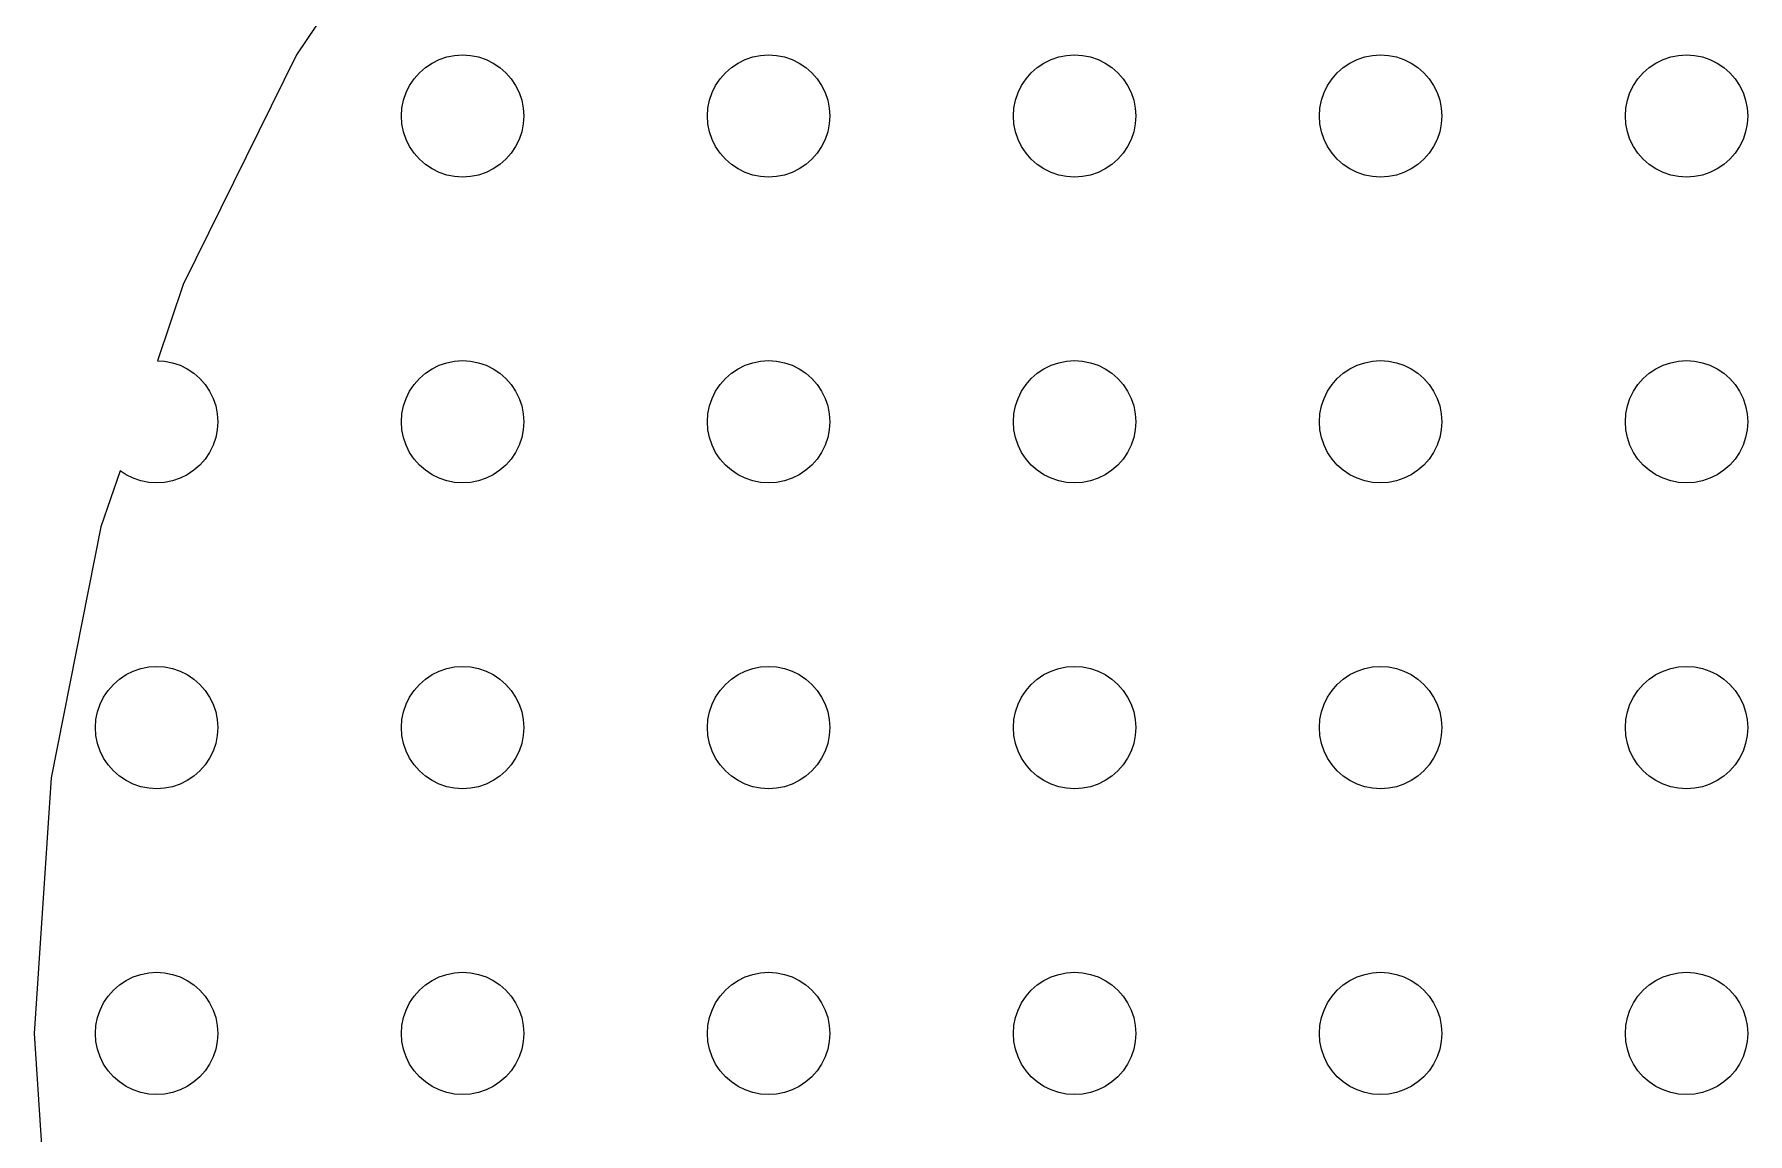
# Model space of a CAD drawing. Header units: metres. Extents: x -96 to 96, y -96 to 96.
# Drawn here: x -96 to -12, y -4.9 to 49 of the extents above; entities that cross this region are included whole.
import ezdxf

# ---------------------------------------------------------------- set-up
doc = ezdxf.new("R2010")
doc.units = ezdxf.units.M

msp = doc.modelspace()

# ---------------------------------------------------------------- linework, layer by layer
for p, q in [((-76.1619, 58.4411), (-83.1384, 48)), ((-83.1384, 48), (-88.6924, 36.7376)), ((-76.148, 47.7716), (-75.7765, 47.8978)), ((-75.7765, 47.8978), (-75.3916, 47.9743)), ((-75.3916, 47.9743), (-75, 48)), ((-75, 48), (-74.6084, 47.9743)), ((-74.6084, 47.9743), (-74.2235, 47.8978)), ((-74.2235, 47.8978), (-73.8519, 47.7716)), ((-61.148, 47.7716), (-60.7765, 47.8978)), ((-60.7765, 47.8978), (-60.3916, 47.9743)), ((-60.3916, 47.9743), (-60, 48)), ((-60, 48), (-59.6084, 47.9743)), ((-59.6084, 47.9743), (-59.2235, 47.8978)), ((-59.2235, 47.8978), (-58.8519, 47.7716)), ((-46.148, 47.7716), (-45.7765, 47.8978)), ((-45.7765, 47.8978), (-45.3916, 47.9743)), ((-45.3916, 47.9743), (-45, 48)), ((-45, 48), (-44.6084, 47.9743)), ((-44.6084, 47.9743), (-44.2235, 47.8978)), ((-44.2235, 47.8978), (-43.8519, 47.7716)), ((-31.148, 47.7716), (-30.7764, 47.8978)), ((-30.7764, 47.8978), (-30.3916, 47.9743)), ((-30.3916, 47.9743), (-30, 48)), ((-30, 48), (-29.6084, 47.9743)), ((-29.6084, 47.9743), (-29.2235, 47.8978)), ((-29.2235, 47.8978), (-28.8519, 47.7716)), ((-16.148, 47.7716), (-15.7764, 47.8978)), ((-15.7764, 47.8978), (-15.3916, 47.9743)), ((-15.3916, 47.9743), (-15, 48)), ((-15, 48), (-14.6084, 47.9743)), ((-14.6084, 47.9743), (-14.2235, 47.8978)), ((-14.2235, 47.8978), (-13.8519, 47.7716)), ((-77.3801, 46.8263), (-77.1213, 47.1213)), ((-77.1213, 47.1213), (-76.8263, 47.3801)), ((-76.8263, 47.3801), (-76.5, 47.5981)), ((-76.5, 47.5981), (-76.148, 47.7716)), ((-73.8519, 47.7716), (-73.5, 47.5981)), ((-73.5, 47.5981), (-73.1737, 47.3801)), ((-73.1737, 47.3801), (-72.8787, 47.1213)), ((-72.8787, 47.1213), (-72.6199, 46.8263)), ((-62.3801, 46.8263), (-62.1213, 47.1213)), ((-62.1213, 47.1213), (-61.8263, 47.3801)), ((-61.8263, 47.3801), (-61.5, 47.5981)), ((-61.5, 47.5981), (-61.148, 47.7716)), ((-58.8519, 47.7716), (-58.5, 47.5981)), ((-58.5, 47.5981), (-58.1737, 47.3801)), ((-58.1737, 47.3801), (-57.8787, 47.1213)), ((-57.8787, 47.1213), (-57.6199, 46.8263)), ((-47.3801, 46.8263), (-47.1213, 47.1213)), ((-47.1213, 47.1213), (-46.8263, 47.3801)), ((-46.8263, 47.3801), (-46.5, 47.5981)), ((-46.5, 47.5981), (-46.148, 47.7716)), ((-43.8519, 47.7716), (-43.5, 47.5981)), ((-43.5, 47.5981), (-43.1737, 47.3801)), ((-43.1737, 47.3801), (-42.8787, 47.1213)), ((-42.8787, 47.1213), (-42.6199, 46.8263)), ((-32.3801, 46.8263), (-32.1213, 47.1213)), ((-32.1213, 47.1213), (-31.8263, 47.3801)), ((-31.8263, 47.3801), (-31.5, 47.5981)), ((-31.5, 47.5981), (-31.148, 47.7716)), ((-28.8519, 47.7716), (-28.5, 47.5981)), ((-28.5, 47.5981), (-28.1737, 47.3801)), ((-28.1737, 47.3801), (-27.8787, 47.1213)), ((-27.8787, 47.1213), (-27.6199, 46.8263)), ((-17.3801, 46.8263), (-17.1213, 47.1213)), ((-17.1213, 47.1213), (-16.8263, 47.3801)), ((-16.8263, 47.3801), (-16.5, 47.5981)), ((-16.5, 47.5981), (-16.148, 47.7716)), ((-13.8519, 47.7716), (-13.5, 47.5981)), ((-13.5, 47.5981), (-13.1737, 47.3801)), ((-13.1737, 47.3801), (-12.8787, 47.1213)), ((-12.8787, 47.1213), (-12.6199, 46.8263)), ((-77.7716, 46.148), (-77.5981, 46.5)), ((-77.5981, 46.5), (-77.3801, 46.8263)), ((-72.6199, 46.8263), (-72.4019, 46.5)), ((-72.4019, 46.5), (-72.2284, 46.148)), ((-62.7716, 46.148), (-62.5981, 46.5)), ((-62.5981, 46.5), (-62.3801, 46.8263)), ((-57.6199, 46.8263), (-57.4019, 46.5)), ((-57.4019, 46.5), (-57.2284, 46.148)), ((-47.7716, 46.148), (-47.5981, 46.5)), ((-47.5981, 46.5), (-47.3801, 46.8263)), ((-42.6199, 46.8263), (-42.4019, 46.5)), ((-42.4019, 46.5), (-42.2284, 46.148)), ((-32.7716, 46.148), (-32.5981, 46.5)), ((-32.5981, 46.5), (-32.3801, 46.8263)), ((-27.6199, 46.8263), (-27.4019, 46.5)), ((-27.4019, 46.5), (-27.2283, 46.148)), ((-17.7716, 46.148), (-17.5981, 46.5)), ((-17.5981, 46.5), (-17.3801, 46.8263)), ((-12.6199, 46.8263), (-12.4019, 46.5)), ((-12.4019, 46.5), (-12.2283, 46.148)), ((-78, 45), (-77.9743, 45.3916)), ((-77.9743, 45.3916), (-77.8978, 45.7765)), ((-77.8978, 45.7765), (-77.7716, 46.148)), ((-72.2284, 46.148), (-72.1022, 45.7765)), ((-72.1022, 45.7765), (-72.0257, 45.3916)), ((-72.0257, 45.3916), (-72, 45)), ((-63, 45), (-62.9743, 45.3916)), ((-62.9743, 45.3916), (-62.8978, 45.7765)), ((-62.8978, 45.7765), (-62.7716, 46.148)), ((-57.2284, 46.148), (-57.1022, 45.7765)), ((-57.1022, 45.7765), (-57.0257, 45.3916)), ((-57.0257, 45.3916), (-57, 45)), ((-48, 45), (-47.9743, 45.3916)), ((-47.9743, 45.3916), (-47.8978, 45.7765)), ((-47.8978, 45.7765), (-47.7716, 46.148)), ((-42.2284, 46.148), (-42.1022, 45.7765)), ((-42.1022, 45.7765), (-42.0257, 45.3916)), ((-42.0257, 45.3916), (-42, 45)), ((-33, 45), (-32.9743, 45.3916)), ((-32.9743, 45.3916), (-32.8978, 45.7765)), ((-32.8978, 45.7765), (-32.7716, 46.148)), ((-27.2283, 46.148), (-27.1022, 45.7765)), ((-27.1022, 45.7765), (-27.0257, 45.3916)), ((-27.0257, 45.3916), (-27, 45)), ((-18, 45), (-17.9743, 45.3916)), ((-17.9743, 45.3916), (-17.8978, 45.7765)), ((-17.8978, 45.7765), (-17.7716, 46.148)), ((-12.2283, 46.148), (-12.1022, 45.7765)), ((-12.1022, 45.7765), (-12.0257, 45.3916)), ((-12.0257, 45.3916), (-12, 45)), ((-77.9743, 44.6084), (-78, 45)), ((-77.8978, 44.2235), (-77.9743, 44.6084)), ((-72.0257, 44.6084), (-72.1022, 44.2235)), ((-72, 45), (-72.0257, 44.6084)), ((-62.9743, 44.6084), (-63, 45)), ((-62.8978, 44.2235), (-62.9743, 44.6084)), ((-57.0257, 44.6084), (-57.1022, 44.2235)), ((-57, 45), (-57.0257, 44.6084)), ((-47.9743, 44.6084), (-48, 45)), ((-47.8978, 44.2235), (-47.9743, 44.6084)), ((-42.0257, 44.6084), (-42.1022, 44.2235)), ((-42, 45), (-42.0257, 44.6084)), ((-32.9743, 44.6084), (-33, 45)), ((-32.8978, 44.2235), (-32.9743, 44.6084)), ((-27.0257, 44.6084), (-27.1022, 44.2235)), ((-27, 45), (-27.0257, 44.6084)), ((-17.9743, 44.6084), (-18, 45)), ((-17.8978, 44.2235), (-17.9743, 44.6084)), ((-12.0257, 44.6084), (-12.1022, 44.2235)), ((-12, 45), (-12.0257, 44.6084)), ((-77.7716, 43.8519), (-77.8978, 44.2235)), ((-77.5981, 43.5), (-77.7716, 43.8519)), ((-72.2284, 43.8519), (-72.4019, 43.5)), ((-72.1022, 44.2235), (-72.2284, 43.8519)), ((-62.7716, 43.8519), (-62.8978, 44.2235)), ((-62.5981, 43.5), (-62.7716, 43.8519)), ((-57.2284, 43.8519), (-57.4019, 43.5)), ((-57.1022, 44.2235), (-57.2284, 43.8519)), ((-47.7716, 43.8519), (-47.8978, 44.2235)), ((-47.5981, 43.5), (-47.7716, 43.8519)), ((-42.2284, 43.8519), (-42.4019, 43.5)), ((-42.1022, 44.2235), (-42.2284, 43.8519)), ((-32.7716, 43.8519), (-32.8978, 44.2235)), ((-32.5981, 43.5), (-32.7716, 43.8519)), ((-27.2283, 43.8519), (-27.4019, 43.5)), ((-27.1022, 44.2235), (-27.2283, 43.8519)), ((-17.7716, 43.8519), (-17.8978, 44.2235)), ((-17.5981, 43.5), (-17.7716, 43.8519)), ((-12.2283, 43.8519), (-12.4019, 43.5)), ((-12.1022, 44.2235), (-12.2283, 43.8519)), ((-77.3801, 43.1737), (-77.5981, 43.5)), ((-77.1213, 42.8787), (-77.3801, 43.1737)), ((-76.8263, 42.6199), (-77.1213, 42.8787)), ((-72.8787, 42.8787), (-73.1737, 42.6199)), ((-72.6199, 43.1737), (-72.8787, 42.8787)), ((-72.4019, 43.5), (-72.6199, 43.1737)), ((-62.3801, 43.1737), (-62.5981, 43.5)), ((-62.1213, 42.8787), (-62.3801, 43.1737)), ((-61.8263, 42.6199), (-62.1213, 42.8787)), ((-57.8787, 42.8787), (-58.1737, 42.6199)), ((-57.6199, 43.1737), (-57.8787, 42.8787)), ((-57.4019, 43.5), (-57.6199, 43.1737)), ((-47.3801, 43.1737), (-47.5981, 43.5)), ((-47.1213, 42.8787), (-47.3801, 43.1737)), ((-46.8263, 42.6199), (-47.1213, 42.8787)), ((-42.8787, 42.8787), (-43.1737, 42.6199)), ((-42.6199, 43.1737), (-42.8787, 42.8787)), ((-42.4019, 43.5), (-42.6199, 43.1737)), ((-32.3801, 43.1737), (-32.5981, 43.5)), ((-32.1213, 42.8787), (-32.3801, 43.1737)), ((-31.8263, 42.6199), (-32.1213, 42.8787)), ((-27.8787, 42.8787), (-28.1737, 42.6199)), ((-27.6199, 43.1737), (-27.8787, 42.8787)), ((-27.4019, 43.5), (-27.6199, 43.1737)), ((-17.3801, 43.1737), (-17.5981, 43.5)), ((-17.1213, 42.8787), (-17.3801, 43.1737)), ((-16.8263, 42.6199), (-17.1213, 42.8787)), ((-12.8787, 42.8787), (-13.1737, 42.6199)), ((-12.6199, 43.1737), (-12.8787, 42.8787)), ((-12.4019, 43.5), (-12.6199, 43.1737)), ((-76.5, 42.4019), (-76.8263, 42.6199)), ((-76.148, 42.2284), (-76.5, 42.4019)), ((-75.7765, 42.1022), (-76.148, 42.2284)), ((-75.3916, 42.0257), (-75.7765, 42.1022)), ((-75, 42), (-75.3916, 42.0257)), ((-74.6084, 42.0257), (-75, 42)), ((-74.2235, 42.1022), (-74.6084, 42.0257)), ((-73.8519, 42.2284), (-74.2235, 42.1022)), ((-73.5, 42.4019), (-73.8519, 42.2284)), ((-73.1737, 42.6199), (-73.5, 42.4019)), ((-61.5, 42.4019), (-61.8263, 42.6199)), ((-61.148, 42.2284), (-61.5, 42.4019)), ((-60.7765, 42.1022), (-61.148, 42.2284)), ((-60.3916, 42.0257), (-60.7765, 42.1022)), ((-60, 42), (-60.3916, 42.0257)), ((-59.6084, 42.0257), (-60, 42)), ((-59.2235, 42.1022), (-59.6084, 42.0257)), ((-58.8519, 42.2284), (-59.2235, 42.1022)), ((-58.5, 42.4019), (-58.8519, 42.2284)), ((-58.1737, 42.6199), (-58.5, 42.4019)), ((-46.5, 42.4019), (-46.8263, 42.6199)), ((-46.148, 42.2284), (-46.5, 42.4019)), ((-45.7765, 42.1022), (-46.148, 42.2284)), ((-45.3916, 42.0257), (-45.7765, 42.1022)), ((-45, 42), (-45.3916, 42.0257)), ((-44.6084, 42.0257), (-45, 42)), ((-44.2235, 42.1022), (-44.6084, 42.0257)), ((-43.8519, 42.2284), (-44.2235, 42.1022)), ((-43.5, 42.4019), (-43.8519, 42.2284)), ((-43.1737, 42.6199), (-43.5, 42.4019)), ((-31.5, 42.4019), (-31.8263, 42.6199)), ((-31.148, 42.2284), (-31.5, 42.4019)), ((-30.7764, 42.1022), (-31.148, 42.2284)), ((-30.3916, 42.0257), (-30.7764, 42.1022)), ((-30, 42), (-30.3916, 42.0257)), ((-29.6084, 42.0257), (-30, 42)), ((-29.2235, 42.1022), (-29.6084, 42.0257)), ((-28.8519, 42.2284), (-29.2235, 42.1022)), ((-28.5, 42.4019), (-28.8519, 42.2284)), ((-28.1737, 42.6199), (-28.5, 42.4019)), ((-16.5, 42.4019), (-16.8263, 42.6199)), ((-16.148, 42.2284), (-16.5, 42.4019)), ((-15.7764, 42.1022), (-16.148, 42.2284)), ((-15.3916, 42.0257), (-15.7764, 42.1022)), ((-15, 42), (-15.3916, 42.0257)), ((-14.6084, 42.0257), (-15, 42)), ((-14.2235, 42.1022), (-14.6084, 42.0257)), ((-13.8519, 42.2284), (-14.2235, 42.1022)), ((-13.5, 42.4019), (-13.8519, 42.2284)), ((-13.1737, 42.6199), (-13.5, 42.4019)), ((-88.6924, 36.7376), (-89.962, 32.9975)), ((-89.962, 32.9975), (-89.6084, 32.9743)), ((-89.6084, 32.9743), (-89.2235, 32.8978)), ((-89.2235, 32.8978), (-88.8519, 32.7716)), ((-88.8519, 32.7716), (-88.5, 32.5981)), ((-76.5, 32.5981), (-76.148, 32.7716)), ((-76.148, 32.7716), (-75.7765, 32.8978)), ((-75.7765, 32.8978), (-75.3916, 32.9743)), ((-75.3916, 32.9743), (-75, 33)), ((-75, 33), (-74.6084, 32.9743)), ((-74.6084, 32.9743), (-74.2235, 32.8978)), ((-74.2235, 32.8978), (-73.8519, 32.7716)), ((-73.8519, 32.7716), (-73.5, 32.5981)), ((-61.5, 32.5981), (-61.148, 32.7716)), ((-61.148, 32.7716), (-60.7765, 32.8978)), ((-60.7765, 32.8978), (-60.3916, 32.9743)), ((-60.3916, 32.9743), (-60, 33)), ((-60, 33), (-59.6084, 32.9743)), ((-59.6084, 32.9743), (-59.2235, 32.8978)), ((-59.2235, 32.8978), (-58.8519, 32.7716)), ((-58.8519, 32.7716), (-58.5, 32.5981)), ((-46.5, 32.5981), (-46.148, 32.7716)), ((-46.148, 32.7716), (-45.7765, 32.8978)), ((-45.7765, 32.8978), (-45.3916, 32.9743)), ((-45.3916, 32.9743), (-45, 33)), ((-45, 33), (-44.6084, 32.9743)), ((-44.6084, 32.9743), (-44.2235, 32.8978)), ((-44.2235, 32.8978), (-43.8519, 32.7716)), ((-43.8519, 32.7716), (-43.5, 32.5981)), ((-31.5, 32.5981), (-31.148, 32.7716)), ((-31.148, 32.7716), (-30.7764, 32.8978)), ((-30.7764, 32.8978), (-30.3916, 32.9743)), ((-30.3916, 32.9743), (-30, 33)), ((-30, 33), (-29.6084, 32.9743)), ((-29.6084, 32.9743), (-29.2235, 32.8978)), ((-29.2235, 32.8978), (-28.8519, 32.7716)), ((-28.8519, 32.7716), (-28.5, 32.5981)), ((-16.5, 32.5981), (-16.148, 32.7716)), ((-16.148, 32.7716), (-15.7764, 32.8978)), ((-15.7764, 32.8978), (-15.3916, 32.9743)), ((-15.3916, 32.9743), (-15, 33)), ((-15, 33), (-14.6084, 32.9743)), ((-14.6084, 32.9743), (-14.2235, 32.8978)), ((-14.2235, 32.8978), (-13.8519, 32.7716)), ((-13.8519, 32.7716), (-13.5, 32.5981)), ((-88.5, 32.5981), (-88.1737, 32.3801)), ((-88.1737, 32.3801), (-87.8787, 32.1213)), ((-87.8787, 32.1213), (-87.6199, 31.8263)), ((-77.3801, 31.8263), (-77.1213, 32.1213)), ((-77.1213, 32.1213), (-76.8263, 32.3801)), ((-76.8263, 32.3801), (-76.5, 32.5981)), ((-73.5, 32.5981), (-73.1737, 32.3801)), ((-73.1737, 32.3801), (-72.8787, 32.1213)), ((-72.8787, 32.1213), (-72.6199, 31.8263)), ((-62.3801, 31.8263), (-62.1213, 32.1213)), ((-62.1213, 32.1213), (-61.8263, 32.3801)), ((-61.8263, 32.3801), (-61.5, 32.5981)), ((-58.5, 32.5981), (-58.1737, 32.3801)), ((-58.1737, 32.3801), (-57.8787, 32.1213)), ((-57.8787, 32.1213), (-57.6199, 31.8263)), ((-47.3801, 31.8263), (-47.1213, 32.1213)), ((-47.1213, 32.1213), (-46.8263, 32.3801)), ((-46.8263, 32.3801), (-46.5, 32.5981)), ((-43.5, 32.5981), (-43.1737, 32.3801)), ((-43.1737, 32.3801), (-42.8787, 32.1213)), ((-42.8787, 32.1213), (-42.6199, 31.8263)), ((-32.3801, 31.8263), (-32.1213, 32.1213)), ((-32.1213, 32.1213), (-31.8263, 32.3801)), ((-31.8263, 32.3801), (-31.5, 32.5981)), ((-28.5, 32.5981), (-28.1737, 32.3801)), ((-28.1737, 32.3801), (-27.8787, 32.1213)), ((-27.8787, 32.1213), (-27.6199, 31.8263)), ((-17.3801, 31.8263), (-17.1213, 32.1213)), ((-17.1213, 32.1213), (-16.8263, 32.3801)), ((-16.8263, 32.3801), (-16.5, 32.5981)), ((-13.5, 32.5981), (-13.1737, 32.3801)), ((-13.1737, 32.3801), (-12.8787, 32.1213)), ((-12.8787, 32.1213), (-12.6199, 31.8263)), ((-87.6199, 31.8263), (-87.4019, 31.5)), ((-87.4019, 31.5), (-87.2284, 31.148)), ((-87.2284, 31.148), (-87.1022, 30.7764)), ((-77.8978, 30.7764), (-77.7716, 31.148)), ((-77.7716, 31.148), (-77.5981, 31.5)), ((-77.5981, 31.5), (-77.3801, 31.8263)), ((-72.6199, 31.8263), (-72.4019, 31.5)), ((-72.4019, 31.5), (-72.2284, 31.148)), ((-72.2284, 31.148), (-72.1022, 30.7764)), ((-62.8978, 30.7764), (-62.7716, 31.148)), ((-62.7716, 31.148), (-62.5981, 31.5)), ((-62.5981, 31.5), (-62.3801, 31.8263)), ((-57.6199, 31.8263), (-57.4019, 31.5)), ((-57.4019, 31.5), (-57.2284, 31.148)), ((-57.2284, 31.148), (-57.1022, 30.7764)), ((-47.8978, 30.7764), (-47.7716, 31.148)), ((-47.7716, 31.148), (-47.5981, 31.5)), ((-47.5981, 31.5), (-47.3801, 31.8263)), ((-42.6199, 31.8263), (-42.4019, 31.5)), ((-42.4019, 31.5), (-42.2284, 31.148)), ((-42.2284, 31.148), (-42.1022, 30.7764)), ((-32.8978, 30.7764), (-32.7716, 31.148)), ((-32.7716, 31.148), (-32.5981, 31.5)), ((-32.5981, 31.5), (-32.3801, 31.8263)), ((-27.6199, 31.8263), (-27.4019, 31.5)), ((-27.4019, 31.5), (-27.2283, 31.148)), ((-27.2283, 31.148), (-27.1022, 30.7764)), ((-17.8978, 30.7764), (-17.7716, 31.148)), ((-17.7716, 31.148), (-17.5981, 31.5)), ((-17.5981, 31.5), (-17.3801, 31.8263)), ((-12.6199, 31.8263), (-12.4019, 31.5)), ((-12.4019, 31.5), (-12.2283, 31.148)), ((-12.2283, 31.148), (-12.1022, 30.7764)), ((-87.1022, 30.7764), (-87.0257, 30.3916)), ((-87.0257, 30.3916), (-87, 30)), ((-78, 30), (-77.9743, 30.3916)), ((-77.9743, 30.3916), (-77.8978, 30.7764)), ((-72.1022, 30.7764), (-72.0257, 30.3916)), ((-72.0257, 30.3916), (-72, 30)), ((-63, 30), (-62.9743, 30.3916)), ((-62.9743, 30.3916), (-62.8978, 30.7764)), ((-57.1022, 30.7764), (-57.0257, 30.3916)), ((-57.0257, 30.3916), (-57, 30)), ((-48, 30), (-47.9743, 30.3916)), ((-47.9743, 30.3916), (-47.8978, 30.7764)), ((-42.1022, 30.7764), (-42.0257, 30.3916)), ((-42.0257, 30.3916), (-42, 30)), ((-33, 30), (-32.9743, 30.3916)), ((-32.9743, 30.3916), (-32.8978, 30.7764)), ((-27.1022, 30.7764), (-27.0257, 30.3916)), ((-27.0257, 30.3916), (-27, 30)), ((-18, 30), (-17.9743, 30.3916)), ((-17.9743, 30.3916), (-17.8978, 30.7764)), ((-12.1022, 30.7764), (-12.0257, 30.3916)), ((-12.0257, 30.3916), (-12, 30)), ((-87.0257, 29.6084), (-87.1022, 29.2235)), ((-87, 30), (-87.0257, 29.6084)), ((-77.9743, 29.6084), (-78, 30)), ((-77.8978, 29.2235), (-77.9743, 29.6084)), ((-72.0257, 29.6084), (-72.1022, 29.2235)), ((-72, 30), (-72.0257, 29.6084)), ((-62.9743, 29.6084), (-63, 30)), ((-62.8978, 29.2235), (-62.9743, 29.6084)), ((-57.0257, 29.6084), (-57.1022, 29.2235)), ((-57, 30), (-57.0257, 29.6084)), ((-47.9743, 29.6084), (-48, 30)), ((-47.8978, 29.2235), (-47.9743, 29.6084)), ((-42.0257, 29.6084), (-42.1022, 29.2235)), ((-42, 30), (-42.0257, 29.6084)), ((-32.9743, 29.6084), (-33, 30)), ((-32.8978, 29.2235), (-32.9743, 29.6084)), ((-27.0257, 29.6084), (-27.1022, 29.2235)), ((-27, 30), (-27.0257, 29.6084)), ((-17.9743, 29.6084), (-18, 30)), ((-17.8978, 29.2235), (-17.9743, 29.6084)), ((-12.0257, 29.6084), (-12.1022, 29.2235)), ((-12, 30), (-12.0257, 29.6084)), ((-87.2284, 28.8519), (-87.4019, 28.5)), ((-87.1022, 29.2235), (-87.2284, 28.8519)), ((-77.7716, 28.8519), (-77.8978, 29.2235)), ((-77.5981, 28.5), (-77.7716, 28.8519)), ((-72.2284, 28.8519), (-72.4019, 28.5)), ((-72.1022, 29.2235), (-72.2284, 28.8519)), ((-62.7716, 28.8519), (-62.8978, 29.2235)), ((-62.5981, 28.5), (-62.7716, 28.8519)), ((-57.2284, 28.8519), (-57.4019, 28.5)), ((-57.1022, 29.2235), (-57.2284, 28.8519)), ((-47.7716, 28.8519), (-47.8978, 29.2235)), ((-47.5981, 28.5), (-47.7716, 28.8519)), ((-42.2284, 28.8519), (-42.4019, 28.5)), ((-42.1022, 29.2235), (-42.2284, 28.8519)), ((-32.7716, 28.8519), (-32.8978, 29.2235)), ((-32.5981, 28.5), (-32.7716, 28.8519)), ((-27.2283, 28.8519), (-27.4019, 28.5)), ((-27.1022, 29.2235), (-27.2283, 28.8519)), ((-17.7716, 28.8519), (-17.8978, 29.2235)), ((-17.5981, 28.5), (-17.7716, 28.8519)), ((-12.2283, 28.8519), (-12.4019, 28.5)), ((-12.1022, 29.2235), (-12.2283, 28.8519)), ((-87.8787, 27.8787), (-88.1737, 27.6199)), ((-87.6199, 28.1737), (-87.8787, 27.8787)), ((-87.4019, 28.5), (-87.6199, 28.1737)), ((-77.3801, 28.1737), (-77.5981, 28.5)), ((-77.1213, 27.8787), (-77.3801, 28.1737)), ((-76.8263, 27.6199), (-77.1213, 27.8787)), ((-72.8787, 27.8787), (-73.1737, 27.6199)), ((-72.6199, 28.1737), (-72.8787, 27.8787)), ((-72.4019, 28.5), (-72.6199, 28.1737)), ((-62.3801, 28.1737), (-62.5981, 28.5)), ((-62.1213, 27.8787), (-62.3801, 28.1737)), ((-61.8263, 27.6199), (-62.1213, 27.8787)), ((-57.8787, 27.8787), (-58.1737, 27.6199)), ((-57.6199, 28.1737), (-57.8787, 27.8787)), ((-57.4019, 28.5), (-57.6199, 28.1737)), ((-47.3801, 28.1737), (-47.5981, 28.5)), ((-47.1213, 27.8787), (-47.3801, 28.1737)), ((-46.8263, 27.6199), (-47.1213, 27.8787)), ((-42.8787, 27.8787), (-43.1737, 27.6199)), ((-42.6199, 28.1737), (-42.8787, 27.8787)), ((-42.4019, 28.5), (-42.6199, 28.1737)), ((-32.3801, 28.1737), (-32.5981, 28.5)), ((-32.1213, 27.8787), (-32.3801, 28.1737)), ((-31.8263, 27.6199), (-32.1213, 27.8787)), ((-27.8787, 27.8787), (-28.1737, 27.6199)), ((-27.6199, 28.1737), (-27.8787, 27.8787)), ((-27.4019, 28.5), (-27.6199, 28.1737)), ((-17.3801, 28.1737), (-17.5981, 28.5)), ((-17.1213, 27.8787), (-17.3801, 28.1737)), ((-16.8263, 27.6199), (-17.1213, 27.8787)), ((-12.8787, 27.8787), (-13.1737, 27.6199)), ((-12.6199, 28.1737), (-12.8787, 27.8787)), ((-12.4019, 28.5), (-12.6199, 28.1737)), ((-91.7946, 27.5988), (-92.7289, 24.8466)), ((-91.5, 27.4019), (-91.7946, 27.5988)), ((-91.148, 27.2283), (-91.5, 27.4019)), ((-90.7765, 27.1022), (-91.148, 27.2283)), ((-90.3916, 27.0257), (-90.7765, 27.1022)), ((-90, 27), (-90.3916, 27.0257)), ((-89.6084, 27.0257), (-90, 27)), ((-89.2235, 27.1022), (-89.6084, 27.0257)), ((-88.8519, 27.2283), (-89.2235, 27.1022)), ((-88.5, 27.4019), (-88.8519, 27.2283)), ((-88.1737, 27.6199), (-88.5, 27.4019)), ((-76.5, 27.4019), (-76.8263, 27.6199)), ((-76.148, 27.2283), (-76.5, 27.4019)), ((-75.7765, 27.1022), (-76.148, 27.2283)), ((-75.3916, 27.0257), (-75.7765, 27.1022)), ((-75, 27), (-75.3916, 27.0257)), ((-74.6084, 27.0257), (-75, 27)), ((-74.2235, 27.1022), (-74.6084, 27.0257)), ((-73.8519, 27.2283), (-74.2235, 27.1022)), ((-73.5, 27.4019), (-73.8519, 27.2283)), ((-73.1737, 27.6199), (-73.5, 27.4019)), ((-61.5, 27.4019), (-61.8263, 27.6199)), ((-61.148, 27.2283), (-61.5, 27.4019)), ((-60.7765, 27.1022), (-61.148, 27.2283)), ((-60.3916, 27.0257), (-60.7765, 27.1022)), ((-60, 27), (-60.3916, 27.0257)), ((-59.6084, 27.0257), (-60, 27)), ((-59.2235, 27.1022), (-59.6084, 27.0257)), ((-58.8519, 27.2283), (-59.2235, 27.1022)), ((-58.5, 27.4019), (-58.8519, 27.2283)), ((-58.1737, 27.6199), (-58.5, 27.4019)), ((-46.5, 27.4019), (-46.8263, 27.6199)), ((-46.148, 27.2283), (-46.5, 27.4019)), ((-45.7765, 27.1022), (-46.148, 27.2283)), ((-45.3916, 27.0257), (-45.7765, 27.1022)), ((-45, 27), (-45.3916, 27.0257)), ((-44.6084, 27.0257), (-45, 27)), ((-44.2235, 27.1022), (-44.6084, 27.0257)), ((-43.8519, 27.2283), (-44.2235, 27.1022)), ((-43.5, 27.4019), (-43.8519, 27.2283)), ((-43.1737, 27.6199), (-43.5, 27.4019)), ((-31.5, 27.4019), (-31.8263, 27.6199)), ((-31.148, 27.2283), (-31.5, 27.4019)), ((-30.7764, 27.1022), (-31.148, 27.2283)), ((-30.3916, 27.0257), (-30.7764, 27.1022)), ((-30, 27), (-30.3916, 27.0257)), ((-29.6084, 27.0257), (-30, 27)), ((-29.2235, 27.1022), (-29.6084, 27.0257)), ((-28.8519, 27.2283), (-29.2235, 27.1022)), ((-28.5, 27.4019), (-28.8519, 27.2283)), ((-28.1737, 27.6199), (-28.5, 27.4019)), ((-16.5, 27.4019), (-16.8263, 27.6199)), ((-16.148, 27.2283), (-16.5, 27.4019)), ((-15.7764, 27.1022), (-16.148, 27.2283)), ((-15.3916, 27.0257), (-15.7764, 27.1022)), ((-15, 27), (-15.3916, 27.0257)), ((-14.6084, 27.0257), (-15, 27)), ((-14.2235, 27.1022), (-14.6084, 27.0257)), ((-13.8519, 27.2283), (-14.2235, 27.1022)), ((-13.5, 27.4019), (-13.8519, 27.2283)), ((-13.1737, 27.6199), (-13.5, 27.4019)), ((-92.7289, 24.8466), (-95.1787, 12.5305)), ((-91.5, 17.5981), (-91.148, 17.7716)), ((-91.148, 17.7716), (-90.7765, 17.8978)), ((-90.7765, 17.8978), (-90.3916, 17.9743)), ((-90.3916, 17.9743), (-90, 18)), ((-90, 18), (-89.6084, 17.9743)), ((-89.6084, 17.9743), (-89.2235, 17.8978)), ((-89.2235, 17.8978), (-88.8519, 17.7716)), ((-88.8519, 17.7716), (-88.5, 17.5981)), ((-76.5, 17.5981), (-76.148, 17.7716)), ((-76.148, 17.7716), (-75.7765, 17.8978)), ((-75.7765, 17.8978), (-75.3916, 17.9743)), ((-75.3916, 17.9743), (-75, 18)), ((-75, 18), (-74.6084, 17.9743)), ((-74.6084, 17.9743), (-74.2235, 17.8978)), ((-74.2235, 17.8978), (-73.8519, 17.7716)), ((-73.8519, 17.7716), (-73.5, 17.5981)), ((-61.5, 17.5981), (-61.148, 17.7716)), ((-61.148, 17.7716), (-60.7765, 17.8978)), ((-60.7765, 17.8978), (-60.3916, 17.9743)), ((-60.3916, 17.9743), (-60, 18)), ((-60, 18), (-59.6084, 17.9743)), ((-59.6084, 17.9743), (-59.2235, 17.8978)), ((-59.2235, 17.8978), (-58.8519, 17.7716)), ((-58.8519, 17.7716), (-58.5, 17.5981)), ((-46.5, 17.5981), (-46.148, 17.7716)), ((-46.148, 17.7716), (-45.7765, 17.8978)), ((-45.7765, 17.8978), (-45.3916, 17.9743)), ((-45.3916, 17.9743), (-45, 18)), ((-45, 18), (-44.6084, 17.9743)), ((-44.6084, 17.9743), (-44.2235, 17.8978)), ((-44.2235, 17.8978), (-43.8519, 17.7716)), ((-43.8519, 17.7716), (-43.5, 17.5981)), ((-31.5, 17.5981), (-31.148, 17.7716)), ((-31.148, 17.7716), (-30.7764, 17.8978)), ((-30.7764, 17.8978), (-30.3916, 17.9743)), ((-30.3916, 17.9743), (-30, 18)), ((-30, 18), (-29.6084, 17.9743)), ((-29.6084, 17.9743), (-29.2235, 17.8978)), ((-29.2235, 17.8978), (-28.8519, 17.7716)), ((-28.8519, 17.7716), (-28.5, 17.5981)), ((-16.5, 17.5981), (-16.148, 17.7716)), ((-16.148, 17.7716), (-15.7764, 17.8978)), ((-15.7764, 17.8978), (-15.3916, 17.9743)), ((-15.3916, 17.9743), (-15, 18)), ((-15, 18), (-14.6084, 17.9743)), ((-14.6084, 17.9743), (-14.2235, 17.8978)), ((-14.2235, 17.8978), (-13.8519, 17.7716)), ((-13.8519, 17.7716), (-13.5, 17.5981)), ((-92.5981, 16.5), (-92.3801, 16.8263)), ((-92.3801, 16.8263), (-92.1213, 17.1213)), ((-92.1213, 17.1213), (-91.8263, 17.3801)), ((-91.8263, 17.3801), (-91.5, 17.5981)), ((-88.5, 17.5981), (-88.1737, 17.3801)), ((-88.1737, 17.3801), (-87.8787, 17.1213)), ((-87.8787, 17.1213), (-87.6199, 16.8263)), ((-87.6199, 16.8263), (-87.4019, 16.5)), ((-77.5981, 16.5), (-77.3801, 16.8263)), ((-77.3801, 16.8263), (-77.1213, 17.1213)), ((-77.1213, 17.1213), (-76.8263, 17.3801)), ((-76.8263, 17.3801), (-76.5, 17.5981)), ((-73.5, 17.5981), (-73.1737, 17.3801)), ((-73.1737, 17.3801), (-72.8787, 17.1213)), ((-72.8787, 17.1213), (-72.6199, 16.8263)), ((-72.6199, 16.8263), (-72.4019, 16.5)), ((-62.5981, 16.5), (-62.3801, 16.8263)), ((-62.3801, 16.8263), (-62.1213, 17.1213)), ((-62.1213, 17.1213), (-61.8263, 17.3801)), ((-61.8263, 17.3801), (-61.5, 17.5981)), ((-58.5, 17.5981), (-58.1737, 17.3801)), ((-58.1737, 17.3801), (-57.8787, 17.1213)), ((-57.8787, 17.1213), (-57.6199, 16.8263)), ((-57.6199, 16.8263), (-57.4019, 16.5)), ((-47.5981, 16.5), (-47.3801, 16.8263)), ((-47.3801, 16.8263), (-47.1213, 17.1213)), ((-47.1213, 17.1213), (-46.8263, 17.3801)), ((-46.8263, 17.3801), (-46.5, 17.5981)), ((-43.5, 17.5981), (-43.1737, 17.3801)), ((-43.1737, 17.3801), (-42.8787, 17.1213)), ((-42.8787, 17.1213), (-42.6199, 16.8263)), ((-42.6199, 16.8263), (-42.4019, 16.5)), ((-32.5981, 16.5), (-32.3801, 16.8263)), ((-32.3801, 16.8263), (-32.1213, 17.1213)), ((-32.1213, 17.1213), (-31.8263, 17.3801)), ((-31.8263, 17.3801), (-31.5, 17.5981)), ((-28.5, 17.5981), (-28.1737, 17.3801)), ((-28.1737, 17.3801), (-27.8787, 17.1213)), ((-27.8787, 17.1213), (-27.6199, 16.8263)), ((-27.6199, 16.8263), (-27.4019, 16.5)), ((-17.5981, 16.5), (-17.3801, 16.8263)), ((-17.3801, 16.8263), (-17.1213, 17.1213)), ((-17.1213, 17.1213), (-16.8263, 17.3801)), ((-16.8263, 17.3801), (-16.5, 17.5981)), ((-13.5, 17.5981), (-13.1737, 17.3801)), ((-13.1737, 17.3801), (-12.8787, 17.1213)), ((-12.8787, 17.1213), (-12.6199, 16.8263)), ((-12.6199, 16.8263), (-12.4019, 16.5)), ((-92.8978, 15.7764), (-92.7716, 16.148)), ((-92.7716, 16.148), (-92.5981, 16.5)), ((-87.4019, 16.5), (-87.2284, 16.148)), ((-87.2284, 16.148), (-87.1022, 15.7764)), ((-77.8978, 15.7764), (-77.7716, 16.148)), ((-77.7716, 16.148), (-77.5981, 16.5)), ((-72.4019, 16.5), (-72.2284, 16.148)), ((-72.2284, 16.148), (-72.1022, 15.7764)), ((-62.8978, 15.7764), (-62.7716, 16.148)), ((-62.7716, 16.148), (-62.5981, 16.5)), ((-57.4019, 16.5), (-57.2284, 16.148)), ((-57.2284, 16.148), (-57.1022, 15.7764)), ((-47.8978, 15.7764), (-47.7716, 16.148)), ((-47.7716, 16.148), (-47.5981, 16.5)), ((-42.4019, 16.5), (-42.2284, 16.148)), ((-42.2284, 16.148), (-42.1022, 15.7764)), ((-32.8978, 15.7764), (-32.7716, 16.148)), ((-32.7716, 16.148), (-32.5981, 16.5)), ((-27.4019, 16.5), (-27.2283, 16.148)), ((-27.2283, 16.148), (-27.1022, 15.7764)), ((-17.8978, 15.7764), (-17.7716, 16.148)), ((-17.7716, 16.148), (-17.5981, 16.5)), ((-12.4019, 16.5), (-12.2283, 16.148)), ((-12.2283, 16.148), (-12.1022, 15.7764)), ((-93, 15), (-92.9743, 15.3916)), ((-92.9743, 15.3916), (-92.8978, 15.7764)), ((-87.1022, 15.7764), (-87.0257, 15.3916)), ((-87.0257, 15.3916), (-87, 15)), ((-78, 15), (-77.9743, 15.3916)), ((-77.9743, 15.3916), (-77.8978, 15.7764)), ((-72.1022, 15.7764), (-72.0257, 15.3916)), ((-72.0257, 15.3916), (-72, 15)), ((-63, 15), (-62.9743, 15.3916)), ((-62.9743, 15.3916), (-62.8978, 15.7764)), ((-57.1022, 15.7764), (-57.0257, 15.3916)), ((-57.0257, 15.3916), (-57, 15)), ((-48, 15), (-47.9743, 15.3916)), ((-47.9743, 15.3916), (-47.8978, 15.7764)), ((-42.1022, 15.7764), (-42.0257, 15.3916)), ((-42.0257, 15.3916), (-42, 15)), ((-33, 15), (-32.9743, 15.3916)), ((-32.9743, 15.3916), (-32.8978, 15.7764)), ((-27.1022, 15.7764), (-27.0257, 15.3916)), ((-27.0257, 15.3916), (-27, 15)), ((-18, 15), (-17.9743, 15.3916)), ((-17.9743, 15.3916), (-17.8978, 15.7764)), ((-12.1022, 15.7764), (-12.0257, 15.3916)), ((-12.0257, 15.3916), (-12, 15)), ((-92.9743, 14.6084), (-93, 15)), ((-92.8978, 14.2235), (-92.9743, 14.6084)), ((-87.0257, 14.6084), (-87.1022, 14.2235)), ((-87, 15), (-87.0257, 14.6084)), ((-77.9743, 14.6084), (-78, 15)), ((-77.8978, 14.2235), (-77.9743, 14.6084)), ((-72.0257, 14.6084), (-72.1022, 14.2235)), ((-72, 15), (-72.0257, 14.6084)), ((-62.9743, 14.6084), (-63, 15)), ((-62.8978, 14.2235), (-62.9743, 14.6084)), ((-57.0257, 14.6084), (-57.1022, 14.2235)), ((-57, 15), (-57.0257, 14.6084)), ((-47.9743, 14.6084), (-48, 15)), ((-47.8978, 14.2235), (-47.9743, 14.6084)), ((-42.0257, 14.6084), (-42.1022, 14.2235)), ((-42, 15), (-42.0257, 14.6084)), ((-32.9743, 14.6084), (-33, 15)), ((-32.8978, 14.2235), (-32.9743, 14.6084)), ((-27.0257, 14.6084), (-27.1022, 14.2235)), ((-27, 15), (-27.0257, 14.6084)), ((-17.9743, 14.6084), (-18, 15)), ((-17.8978, 14.2235), (-17.9743, 14.6084)), ((-12.0257, 14.6084), (-12.1022, 14.2235)), ((-12, 15), (-12.0257, 14.6084)), ((-92.7716, 13.8519), (-92.8978, 14.2235)), ((-92.5981, 13.5), (-92.7716, 13.8519)), ((-92.3801, 13.1737), (-92.5981, 13.5)), ((-87.4019, 13.5), (-87.6199, 13.1737)), ((-87.2284, 13.8519), (-87.4019, 13.5)), ((-87.1022, 14.2235), (-87.2284, 13.8519)), ((-77.7716, 13.8519), (-77.8978, 14.2235)), ((-77.5981, 13.5), (-77.7716, 13.8519)), ((-77.3801, 13.1737), (-77.5981, 13.5)), ((-72.4019, 13.5), (-72.6199, 13.1737)), ((-72.2284, 13.8519), (-72.4019, 13.5)), ((-72.1022, 14.2235), (-72.2284, 13.8519)), ((-62.7716, 13.8519), (-62.8978, 14.2235)), ((-62.5981, 13.5), (-62.7716, 13.8519)), ((-62.3801, 13.1737), (-62.5981, 13.5)), ((-57.4019, 13.5), (-57.6199, 13.1737)), ((-57.2284, 13.8519), (-57.4019, 13.5)), ((-57.1022, 14.2235), (-57.2284, 13.8519)), ((-47.7716, 13.8519), (-47.8978, 14.2235)), ((-47.5981, 13.5), (-47.7716, 13.8519)), ((-47.3801, 13.1737), (-47.5981, 13.5)), ((-42.4019, 13.5), (-42.6199, 13.1737)), ((-42.2284, 13.8519), (-42.4019, 13.5)), ((-42.1022, 14.2235), (-42.2284, 13.8519)), ((-32.7716, 13.8519), (-32.8978, 14.2235)), ((-32.5981, 13.5), (-32.7716, 13.8519)), ((-32.3801, 13.1737), (-32.5981, 13.5)), ((-27.4019, 13.5), (-27.6199, 13.1737)), ((-27.2283, 13.8519), (-27.4019, 13.5)), ((-27.1022, 14.2235), (-27.2283, 13.8519)), ((-17.7716, 13.8519), (-17.8978, 14.2235)), ((-17.5981, 13.5), (-17.7716, 13.8519)), ((-17.3801, 13.1737), (-17.5981, 13.5)), ((-12.4019, 13.5), (-12.6199, 13.1737)), ((-12.2283, 13.8519), (-12.4019, 13.5)), ((-12.1022, 14.2235), (-12.2283, 13.8519)), ((-92.1213, 12.8787), (-92.3801, 13.1737)), ((-91.8263, 12.6199), (-92.1213, 12.8787)), ((-91.5, 12.4019), (-91.8263, 12.6199)), ((-88.1737, 12.6199), (-88.5, 12.4019)), ((-87.8787, 12.8787), (-88.1737, 12.6199)), ((-87.6199, 13.1737), (-87.8787, 12.8787)), ((-77.1213, 12.8787), (-77.3801, 13.1737)), ((-76.8263, 12.6199), (-77.1213, 12.8787)), ((-76.5, 12.4019), (-76.8263, 12.6199)), ((-73.1737, 12.6199), (-73.5, 12.4019)), ((-72.8787, 12.8787), (-73.1737, 12.6199)), ((-72.6199, 13.1737), (-72.8787, 12.8787)), ((-62.1213, 12.8787), (-62.3801, 13.1737)), ((-61.8263, 12.6199), (-62.1213, 12.8787)), ((-61.5, 12.4019), (-61.8263, 12.6199)), ((-58.1737, 12.6199), (-58.5, 12.4019)), ((-57.8787, 12.8787), (-58.1737, 12.6199)), ((-57.6199, 13.1737), (-57.8787, 12.8787)), ((-47.1213, 12.8787), (-47.3801, 13.1737)), ((-46.8263, 12.6199), (-47.1213, 12.8787)), ((-46.5, 12.4019), (-46.8263, 12.6199)), ((-43.1737, 12.6199), (-43.5, 12.4019)), ((-42.8787, 12.8787), (-43.1737, 12.6199)), ((-42.6199, 13.1737), (-42.8787, 12.8787)), ((-32.1213, 12.8787), (-32.3801, 13.1737)), ((-31.8263, 12.6199), (-32.1213, 12.8787)), ((-31.5, 12.4019), (-31.8263, 12.6199)), ((-28.1737, 12.6199), (-28.5, 12.4019)), ((-27.8787, 12.8787), (-28.1737, 12.6199)), ((-27.6199, 13.1737), (-27.8787, 12.8787)), ((-17.1213, 12.8787), (-17.3801, 13.1737)), ((-16.8263, 12.6199), (-17.1213, 12.8787)), ((-16.5, 12.4019), (-16.8263, 12.6199)), ((-13.1737, 12.6199), (-13.5, 12.4019)), ((-12.8787, 12.8787), (-13.1737, 12.6199)), ((-12.6199, 13.1737), (-12.8787, 12.8787)), ((-95.1787, 12.5305), (-96, 0)), ((-91.148, 12.2283), (-91.5, 12.4019)), ((-90.7765, 12.1022), (-91.148, 12.2283)), ((-90.3916, 12.0257), (-90.7765, 12.1022)), ((-90, 12), (-90.3916, 12.0257)), ((-89.6084, 12.0257), (-90, 12)), ((-89.2235, 12.1022), (-89.6084, 12.0257)), ((-88.8519, 12.2283), (-89.2235, 12.1022)), ((-88.5, 12.4019), (-88.8519, 12.2283)), ((-76.148, 12.2283), (-76.5, 12.4019)), ((-75.7765, 12.1022), (-76.148, 12.2283)), ((-75.3916, 12.0257), (-75.7765, 12.1022)), ((-75, 12), (-75.3916, 12.0257)), ((-74.6084, 12.0257), (-75, 12)), ((-74.2235, 12.1022), (-74.6084, 12.0257)), ((-73.8519, 12.2283), (-74.2235, 12.1022)), ((-73.5, 12.4019), (-73.8519, 12.2283)), ((-61.148, 12.2283), (-61.5, 12.4019)), ((-60.7765, 12.1022), (-61.148, 12.2283)), ((-60.3916, 12.0257), (-60.7765, 12.1022)), ((-60, 12), (-60.3916, 12.0257)), ((-59.6084, 12.0257), (-60, 12)), ((-59.2235, 12.1022), (-59.6084, 12.0257)), ((-58.8519, 12.2283), (-59.2235, 12.1022)), ((-58.5, 12.4019), (-58.8519, 12.2283)), ((-46.148, 12.2283), (-46.5, 12.4019)), ((-45.7765, 12.1022), (-46.148, 12.2283)), ((-45.3916, 12.0257), (-45.7765, 12.1022)), ((-45, 12), (-45.3916, 12.0257)), ((-44.6084, 12.0257), (-45, 12)), ((-44.2235, 12.1022), (-44.6084, 12.0257)), ((-43.8519, 12.2283), (-44.2235, 12.1022)), ((-43.5, 12.4019), (-43.8519, 12.2283)), ((-31.148, 12.2283), (-31.5, 12.4019)), ((-30.7764, 12.1022), (-31.148, 12.2283)), ((-30.3916, 12.0257), (-30.7764, 12.1022)), ((-30, 12), (-30.3916, 12.0257)), ((-29.6084, 12.0257), (-30, 12)), ((-29.2235, 12.1022), (-29.6084, 12.0257)), ((-28.8519, 12.2283), (-29.2235, 12.1022)), ((-28.5, 12.4019), (-28.8519, 12.2283)), ((-16.148, 12.2283), (-16.5, 12.4019)), ((-15.7764, 12.1022), (-16.148, 12.2283)), ((-15.3916, 12.0257), (-15.7764, 12.1022)), ((-15, 12), (-15.3916, 12.0257)), ((-14.6084, 12.0257), (-15, 12)), ((-14.2235, 12.1022), (-14.6084, 12.0257)), ((-13.8519, 12.2283), (-14.2235, 12.1022)), ((-13.5, 12.4019), (-13.8519, 12.2283)), ((-91.8263, 2.38005), (-91.5, 2.59807)), ((-91.5, 2.59807), (-91.148, 2.77164)), ((-91.148, 2.77164), (-90.7765, 2.89777)), ((-90.7765, 2.89777), (-90.3916, 2.97432)), ((-90.3916, 2.97432), (-90, 3)), ((-90, 3), (-89.6084, 2.97432)), ((-89.6084, 2.97432), (-89.2235, 2.89777)), ((-89.2235, 2.89777), (-88.8519, 2.77164)), ((-88.8519, 2.77164), (-88.5, 2.59807)), ((-88.5, 2.59807), (-88.1737, 2.38005)), ((-76.8263, 2.38005), (-76.5, 2.59807)), ((-76.5, 2.59807), (-76.148, 2.77164)), ((-76.148, 2.77164), (-75.7765, 2.89777)), ((-75.7765, 2.89777), (-75.3916, 2.97432)), ((-75.3916, 2.97432), (-75, 3)), ((-75, 3), (-74.6084, 2.97432)), ((-74.6084, 2.97432), (-74.2235, 2.89777)), ((-74.2235, 2.89777), (-73.8519, 2.77164)), ((-73.8519, 2.77164), (-73.5, 2.59807)), ((-73.5, 2.59807), (-73.1737, 2.38005)), ((-61.8263, 2.38005), (-61.5, 2.59807)), ((-61.5, 2.59807), (-61.148, 2.77164)), ((-61.148, 2.77164), (-60.7765, 2.89777)), ((-60.7765, 2.89777), (-60.3916, 2.97432)), ((-60.3916, 2.97432), (-60, 3)), ((-60, 3), (-59.6084, 2.97432)), ((-59.6084, 2.97432), (-59.2235, 2.89777)), ((-59.2235, 2.89777), (-58.8519, 2.77164)), ((-58.8519, 2.77164), (-58.5, 2.59807)), ((-58.5, 2.59807), (-58.1737, 2.38005)), ((-46.8263, 2.38005), (-46.5, 2.59807)), ((-46.5, 2.59807), (-46.148, 2.77164)), ((-46.148, 2.77164), (-45.7765, 2.89777)), ((-45.7765, 2.89777), (-45.3916, 2.97432)), ((-45.3916, 2.97432), (-45, 3)), ((-45, 3), (-44.6084, 2.97432)), ((-44.6084, 2.97432), (-44.2235, 2.89777)), ((-44.2235, 2.89777), (-43.8519, 2.77164)), ((-43.8519, 2.77164), (-43.5, 2.59807)), ((-43.5, 2.59807), (-43.1737, 2.38005)), ((-31.8263, 2.38005), (-31.5, 2.59807)), ((-31.5, 2.59807), (-31.148, 2.77164)), ((-31.148, 2.77164), (-30.7764, 2.89777)), ((-30.7764, 2.89777), (-30.3916, 2.97432)), ((-30.3916, 2.97432), (-30, 3)), ((-30, 3), (-29.6084, 2.97432)), ((-29.6084, 2.97432), (-29.2235, 2.89777)), ((-29.2235, 2.89777), (-28.8519, 2.77164)), ((-28.8519, 2.77164), (-28.5, 2.59807)), ((-28.5, 2.59807), (-28.1737, 2.38005)), ((-16.8263, 2.38005), (-16.5, 2.59807)), ((-16.5, 2.59807), (-16.148, 2.77164)), ((-16.148, 2.77164), (-15.7764, 2.89777)), ((-15.7764, 2.89777), (-15.3916, 2.97432)), ((-15.3916, 2.97432), (-15, 3)), ((-15, 3), (-14.6084, 2.97432)), ((-14.6084, 2.97432), (-14.2235, 2.89777)), ((-14.2235, 2.89777), (-13.8519, 2.77164)), ((-13.8519, 2.77164), (-13.5, 2.59807)), ((-13.5, 2.59807), (-13.1737, 2.38005)), ((-92.5981, 1.5), (-92.3801, 1.82628)), ((-92.3801, 1.82628), (-92.1213, 2.12131)), ((-92.1213, 2.12131), (-91.8263, 2.38005)), ((-88.1737, 2.38005), (-87.8787, 2.12131)), ((-87.8787, 2.12131), (-87.6199, 1.82628)), ((-87.6199, 1.82628), (-87.4019, 1.5)), ((-77.5981, 1.5), (-77.3801, 1.82628)), ((-77.3801, 1.82628), (-77.1213, 2.12131)), ((-77.1213, 2.12131), (-76.8263, 2.38005)), ((-73.1737, 2.38005), (-72.8787, 2.12131)), ((-72.8787, 2.12131), (-72.6199, 1.82628)), ((-72.6199, 1.82628), (-72.4019, 1.5)), ((-62.5981, 1.5), (-62.3801, 1.82628)), ((-62.3801, 1.82628), (-62.1213, 2.12131)), ((-62.1213, 2.12131), (-61.8263, 2.38005)), ((-58.1737, 2.38005), (-57.8787, 2.12131)), ((-57.8787, 2.12131), (-57.6199, 1.82628)), ((-57.6199, 1.82628), (-57.4019, 1.5)), ((-47.5981, 1.5), (-47.3801, 1.82628)), ((-47.3801, 1.82628), (-47.1213, 2.12131)), ((-47.1213, 2.12131), (-46.8263, 2.38005)), ((-43.1737, 2.38005), (-42.8787, 2.12131)), ((-42.8787, 2.12131), (-42.6199, 1.82628)), ((-42.6199, 1.82628), (-42.4019, 1.5)), ((-32.5981, 1.5), (-32.3801, 1.82628)), ((-32.3801, 1.82628), (-32.1213, 2.12131)), ((-32.1213, 2.12131), (-31.8263, 2.38005)), ((-28.1737, 2.38005), (-27.8787, 2.12131)), ((-27.8787, 2.12131), (-27.6199, 1.82628)), ((-27.6199, 1.82628), (-27.4019, 1.5)), ((-17.5981, 1.5), (-17.3801, 1.82628)), ((-17.3801, 1.82628), (-17.1213, 2.12131)), ((-17.1213, 2.12131), (-16.8263, 2.38005)), ((-13.1737, 2.38005), (-12.8787, 2.12131)), ((-12.8787, 2.12131), (-12.6199, 1.82628)), ((-12.6199, 1.82628), (-12.4019, 1.5)), ((-92.8978, 0.77644), (-92.7716, 1.14804)), ((-92.7716, 1.14804), (-92.5981, 1.5)), ((-87.4019, 1.5), (-87.2284, 1.14804)), ((-87.2284, 1.14804), (-87.1022, 0.77644)), ((-77.8978, 0.77644), (-77.7716, 1.14804)), ((-77.7716, 1.14804), (-77.5981, 1.5)), ((-72.4019, 1.5), (-72.2284, 1.14804)), ((-72.2284, 1.14804), (-72.1022, 0.77644)), ((-62.8978, 0.77644), (-62.7716, 1.14804)), ((-62.7716, 1.14804), (-62.5981, 1.5)), ((-57.4019, 1.5), (-57.2284, 1.14804)), ((-57.2284, 1.14804), (-57.1022, 0.77644)), ((-47.8978, 0.77644), (-47.7716, 1.14804)), ((-47.7716, 1.14804), (-47.5981, 1.5)), ((-42.4019, 1.5), (-42.2284, 1.14804)), ((-42.2284, 1.14804), (-42.1022, 0.77644)), ((-32.8978, 0.77644), (-32.7716, 1.14804)), ((-32.7716, 1.14804), (-32.5981, 1.5)), ((-27.4019, 1.5), (-27.2283, 1.14804)), ((-27.2283, 1.14804), (-27.1022, 0.77644)), ((-17.8978, 0.77644), (-17.7716, 1.14804)), ((-17.7716, 1.14804), (-17.5981, 1.5)), ((-12.4019, 1.5), (-12.2283, 1.14804)), ((-12.2283, 1.14804), (-12.1022, 0.77644)), ((-96, 0), (-95.1787, -12.5305)), ((-93, 0), (-92.9743, 0.39157)), ((-92.9743, -0.39157), (-93, 0)), ((-92.9743, 0.39157), (-92.8978, 0.77644)), ((-87.1022, 0.77644), (-87.0257, 0.39157)), ((-87.0257, 0.39157), (-87, 0)), ((-87, 0), (-87.0257, -0.39157)), ((-78, 0), (-77.9743, 0.39157)), ((-77.9743, -0.39157), (-78, 0)), ((-77.9743, 0.39157), (-77.8978, 0.77644)), ((-72.1022, 0.77644), (-72.0257, 0.39157)), ((-72.0257, 0.39157), (-72, 0)), ((-72, 0), (-72.0257, -0.39157)), ((-63, 0), (-62.9743, 0.39157)), ((-62.9743, -0.39157), (-63, 0)), ((-62.9743, 0.39157), (-62.8978, 0.77644)), ((-57.1022, 0.77644), (-57.0257, 0.39157)), ((-57.0257, 0.39157), (-57, 0)), ((-57, 0), (-57.0257, -0.39157)), ((-48, 0), (-47.9743, 0.39157)), ((-47.9743, -0.39157), (-48, 0)), ((-47.9743, 0.39157), (-47.8978, 0.77644)), ((-42.1022, 0.77644), (-42.0257, 0.39157)), ((-42.0257, 0.39157), (-42, 0)), ((-42, 0), (-42.0257, -0.39157)), ((-33, 0), (-32.9743, 0.39157)), ((-32.9743, -0.39157), (-33, 0)), ((-32.9743, 0.39157), (-32.8978, 0.77644)), ((-27.1022, 0.77644), (-27.0257, 0.39157)), ((-27.0257, 0.39157), (-27, 0)), ((-27, 0), (-27.0257, -0.39157)), ((-18, 0), (-17.9743, 0.39157)), ((-17.9743, -0.39157), (-18, 0)), ((-17.9743, 0.39157), (-17.8978, 0.77644)), ((-12.1022, 0.77644), (-12.0257, 0.39157)), ((-12.0257, 0.39157), (-12, 0)), ((-12, 0), (-12.0257, -0.39157)), ((-92.8978, -0.77644), (-92.9743, -0.39157)), ((-92.7716, -1.14804), (-92.8978, -0.77644)), ((-87.1022, -0.77644), (-87.2284, -1.14804)), ((-87.0257, -0.39157), (-87.1022, -0.77644)), ((-77.8978, -0.77644), (-77.9743, -0.39157)), ((-77.7716, -1.14804), (-77.8978, -0.77644)), ((-72.1022, -0.77644), (-72.2284, -1.14804)), ((-72.0257, -0.39157), (-72.1022, -0.77644)), ((-62.8978, -0.77644), (-62.9743, -0.39157)), ((-62.7716, -1.14804), (-62.8978, -0.77644)), ((-57.1022, -0.77644), (-57.2284, -1.14804)), ((-57.0257, -0.39157), (-57.1022, -0.77644)), ((-47.8978, -0.77644), (-47.9743, -0.39157)), ((-47.7716, -1.14804), (-47.8978, -0.77644)), ((-42.1022, -0.77644), (-42.2284, -1.14804)), ((-42.0257, -0.39157), (-42.1022, -0.77644)), ((-32.8978, -0.77644), (-32.9743, -0.39157)), ((-32.7716, -1.14804), (-32.8978, -0.77644)), ((-27.1022, -0.77644), (-27.2283, -1.14804)), ((-27.0257, -0.39157), (-27.1022, -0.77644)), ((-17.8978, -0.77644), (-17.9743, -0.39157)), ((-17.7716, -1.14804), (-17.8978, -0.77644)), ((-12.1022, -0.77644), (-12.2283, -1.14804)), ((-12.0257, -0.39157), (-12.1022, -0.77644)), ((-92.5981, -1.5), (-92.7716, -1.14804)), ((-92.3801, -1.82628), (-92.5981, -1.5)), ((-87.4019, -1.5), (-87.6199, -1.82628)), ((-87.2284, -1.14804), (-87.4019, -1.5)), ((-77.5981, -1.5), (-77.7716, -1.14804)), ((-77.3801, -1.82628), (-77.5981, -1.5)), ((-72.4019, -1.5), (-72.6199, -1.82628)), ((-72.2284, -1.14804), (-72.4019, -1.5)), ((-62.5981, -1.5), (-62.7716, -1.14804)), ((-62.3801, -1.82628), (-62.5981, -1.5)), ((-57.4019, -1.5), (-57.6199, -1.82628)), ((-57.2284, -1.14804), (-57.4019, -1.5)), ((-47.5981, -1.5), (-47.7716, -1.14804)), ((-47.3801, -1.82628), (-47.5981, -1.5)), ((-42.4019, -1.5), (-42.6199, -1.82628)), ((-42.2284, -1.14804), (-42.4019, -1.5)), ((-32.5981, -1.5), (-32.7716, -1.14804)), ((-32.3801, -1.82628), (-32.5981, -1.5)), ((-27.4019, -1.5), (-27.6199, -1.82628)), ((-27.2283, -1.14804), (-27.4019, -1.5)), ((-17.5981, -1.5), (-17.7716, -1.14804)), ((-17.3801, -1.82628), (-17.5981, -1.5)), ((-12.4019, -1.5), (-12.6199, -1.82628)), ((-12.2283, -1.14804), (-12.4019, -1.5)), ((-92.1213, -2.12131), (-92.3801, -1.82628)), ((-91.8263, -2.38005), (-92.1213, -2.12131)), ((-91.5, -2.59807), (-91.8263, -2.38005)), ((-88.1737, -2.38005), (-88.5, -2.59807)), ((-87.8787, -2.12131), (-88.1737, -2.38005)), ((-87.6199, -1.82628), (-87.8787, -2.12131)), ((-77.1213, -2.12131), (-77.3801, -1.82628)), ((-76.8263, -2.38005), (-77.1213, -2.12131)), ((-76.5, -2.59807), (-76.8263, -2.38005)), ((-73.1737, -2.38005), (-73.5, -2.59807)), ((-72.8787, -2.12131), (-73.1737, -2.38005)), ((-72.6199, -1.82628), (-72.8787, -2.12131)), ((-62.1213, -2.12131), (-62.3801, -1.82628)), ((-61.8263, -2.38005), (-62.1213, -2.12131)), ((-61.5, -2.59807), (-61.8263, -2.38005)), ((-58.1737, -2.38005), (-58.5, -2.59807)), ((-57.8787, -2.12131), (-58.1737, -2.38005)), ((-57.6199, -1.82628), (-57.8787, -2.12131)), ((-47.1213, -2.12131), (-47.3801, -1.82628)), ((-46.8263, -2.38005), (-47.1213, -2.12131)), ((-46.5, -2.59807), (-46.8263, -2.38005)), ((-43.1737, -2.38005), (-43.5, -2.59807)), ((-42.8787, -2.12131), (-43.1737, -2.38005)), ((-42.6199, -1.82628), (-42.8787, -2.12131)), ((-32.1213, -2.12131), (-32.3801, -1.82628)), ((-31.8263, -2.38005), (-32.1213, -2.12131)), ((-31.5, -2.59807), (-31.8263, -2.38005)), ((-28.1737, -2.38005), (-28.5, -2.59807)), ((-27.8787, -2.12131), (-28.1737, -2.38005)), ((-27.6199, -1.82628), (-27.8787, -2.12131)), ((-17.1213, -2.12131), (-17.3801, -1.82628)), ((-16.8263, -2.38005), (-17.1213, -2.12131)), ((-16.5, -2.59807), (-16.8263, -2.38005)), ((-13.1737, -2.38005), (-13.5, -2.59807)), ((-12.8787, -2.12131), (-13.1737, -2.38005)), ((-12.6199, -1.82628), (-12.8787, -2.12131)), ((-91.148, -2.77164), (-91.5, -2.59807)), ((-90.7765, -2.89777), (-91.148, -2.77164)), ((-90.3916, -2.97432), (-90.7765, -2.89777)), ((-90, -3), (-90.3916, -2.97432)), ((-89.6084, -2.97432), (-90, -3)), ((-89.2235, -2.89777), (-89.6084, -2.97432)), ((-88.8519, -2.77164), (-89.2235, -2.89777)), ((-88.5, -2.59807), (-88.8519, -2.77164)), ((-76.148, -2.77164), (-76.5, -2.59807)), ((-75.7765, -2.89777), (-76.148, -2.77164)), ((-75.3916, -2.97432), (-75.7765, -2.89777)), ((-75, -3), (-75.3916, -2.97432)), ((-74.6084, -2.97432), (-75, -3)), ((-74.2235, -2.89777), (-74.6084, -2.97432)), ((-73.8519, -2.77164), (-74.2235, -2.89777)), ((-73.5, -2.59807), (-73.8519, -2.77164)), ((-61.148, -2.77164), (-61.5, -2.59807)), ((-60.7765, -2.89777), (-61.148, -2.77164)), ((-60.3916, -2.97432), (-60.7765, -2.89777)), ((-60, -3), (-60.3916, -2.97432)), ((-59.6084, -2.97432), (-60, -3)), ((-59.2235, -2.89777), (-59.6084, -2.97432)), ((-58.8519, -2.77164), (-59.2235, -2.89777)), ((-58.5, -2.59807), (-58.8519, -2.77164)), ((-46.148, -2.77164), (-46.5, -2.59807)), ((-45.7765, -2.89777), (-46.148, -2.77164)), ((-45.3916, -2.97432), (-45.7765, -2.89777)), ((-45, -3), (-45.3916, -2.97432)), ((-44.6084, -2.97432), (-45, -3)), ((-44.2235, -2.89777), (-44.6084, -2.97432)), ((-43.8519, -2.77164), (-44.2235, -2.89777)), ((-43.5, -2.59807), (-43.8519, -2.77164)), ((-31.148, -2.77164), (-31.5, -2.59807)), ((-30.7764, -2.89777), (-31.148, -2.77164)), ((-30.3916, -2.97432), (-30.7764, -2.89777)), ((-30, -3), (-30.3916, -2.97432)), ((-29.6084, -2.97432), (-30, -3)), ((-29.2235, -2.89777), (-29.6084, -2.97432)), ((-28.8519, -2.77164), (-29.2235, -2.89777)), ((-28.5, -2.59807), (-28.8519, -2.77164)), ((-16.148, -2.77164), (-16.5, -2.59807)), ((-15.7764, -2.89777), (-16.148, -2.77164)), ((-15.3916, -2.97432), (-15.7764, -2.89777)), ((-15, -3), (-15.3916, -2.97432)), ((-14.6084, -2.97432), (-15, -3)), ((-14.2235, -2.89777), (-14.6084, -2.97432)), ((-13.8519, -2.77164), (-14.2235, -2.89777)), ((-13.5, -2.59807), (-13.8519, -2.77164))]:
    msp.add_line(p, q)

doc.saveas('drawing.dxf')
